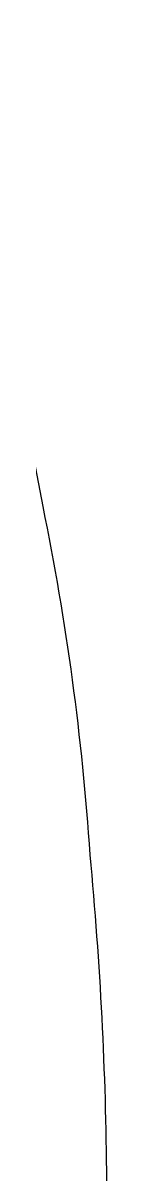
# Model space of a CAD drawing. Header units: metres. Extents: x 267365 to 277461, y 2088854 to 2108025.
# Drawn here: x 273655.99 to 273656.76, y 2097654.54 to 2097668.6 of the extents above; entities that cross this region are included whole.
import ezdxf

# ---------------------------------------------------------------- set-up
doc = ezdxf.new("R2010")
doc.units = ezdxf.units.M

msp = doc.modelspace()

# ---------------------------------------------------------------- linework, layer by layer
at = {"color": 30}
for centre, radius, start, end in [((273633.516, 2097658.686), 22.831, 10.202, 25.7491), ((273633.516, 2097658.686), 22.831, 10.202, 25.7491), ((273625.145, 2097656.392), 31.486, 3.8351, 11.6125), ((273625.145, 2097656.392), 31.486, 3.8351, 11.6125), ((273611.683, 2097654.203), 45.082, 0.4246, 5.4661), ((273611.683, 2097654.203), 45.082, 0.4246, 5.4661)]:
    msp.add_arc(centre, radius, start, end, dxfattribs=at)

doc.saveas('drawing.dxf')
